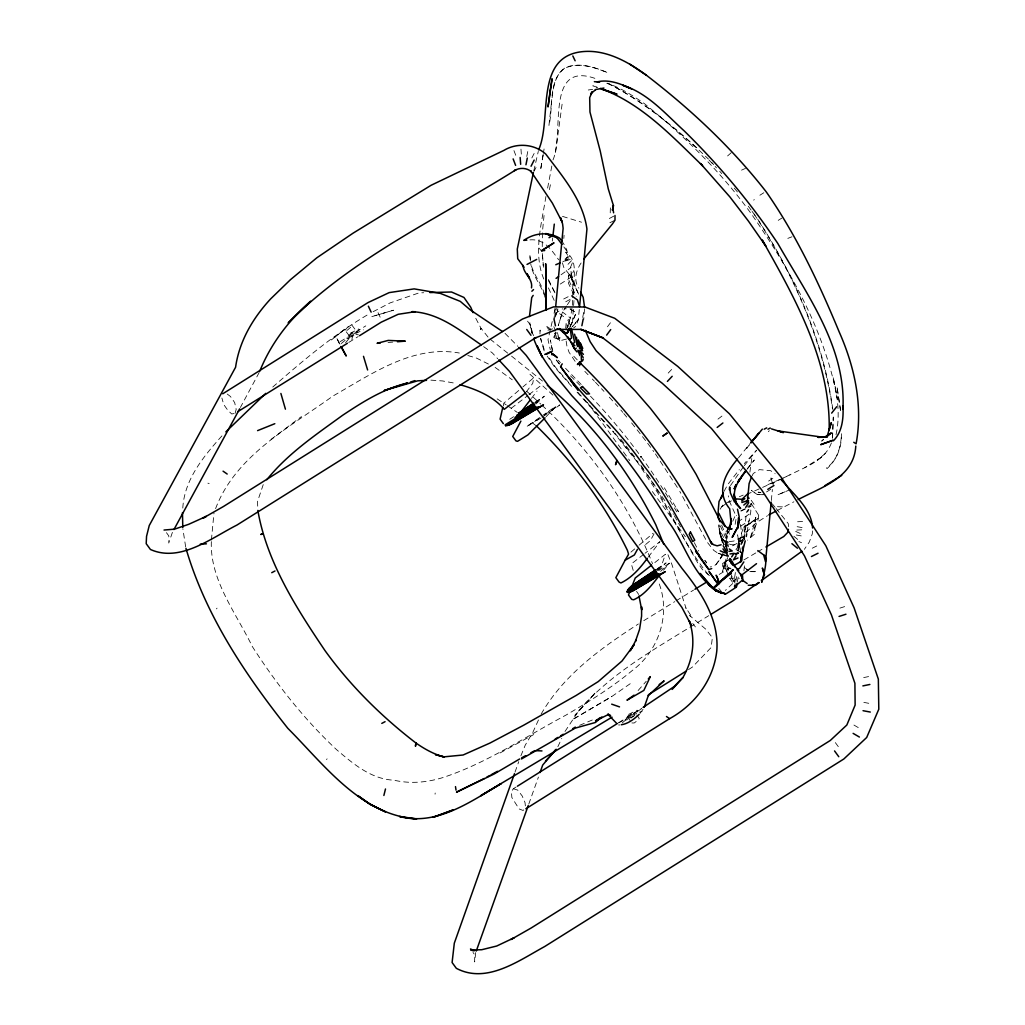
<?xml version="1.0" encoding="UTF-8"?>
<svg xmlns="http://www.w3.org/2000/svg" width="1025" height="1025" viewBox="0 0 1025 1025"><rect width="100%" height="100%" fill="white"/><g stroke="black" fill="none" stroke-linecap="round" stroke-linejoin="round"><path stroke-width="0.75" stroke-dasharray="5 3.75" d="M545.915 196.48C541.648 223.911 532.462 254.584 544.698 281.132M573.872 294.175C571.899 280.901 579.907 260.722 565.646 252.163L568.068 255.776L566.722 249.754L563.186 242.848M571.028 271.343L571.668 279.12L579.023 294.995L572.783 281.311L571.028 271.343L571.668 279.12L571.297 274.636L576.268 288.64M610.234 212.867L610.413 206.397M539.97 333.945L540.111 330.076L539.932 332.753M211.342 541.597C209.869 580.188 236.288 613.309 252.278 646.467C276.353 683.97 303.964 719.102 336.533 749.634C353.305 763.868 371.05 779.179 394.164 780.23C410.525 784.035 427.476 782.459 443.389 777.398C487.144 762.908 525.633 736.642 566.069 715.053C588.978 701.625 611.643 687.698 632.092 670.67C658.973 650.824 671.247 613.732 658.614 582.303M211.406 540.021L213.982 512.948M812.441 530.912L812.312 533.807L809.327 542.007L804.356 549.336M728.275 575.268L726.827 571.297L726.968 568.081L724.675 564.48L727.532 561.738M572.334 305.296L572.642 299.159M572.719 297.622L572.783 284.924L571.373 277.967L573.936 283.861L571.835 277.288M584.506 308.781L583.725 319.697M751.056 503.224L758.718 515.306L758.205 518.342L755.374 520.252L754.502 534.153L747.571 540.162M740.896 552.437L735.912 549.49L737.91 545.313L739.012 539.022L743.919 536.37M573.962 300.568L572.232 324.682M182.796 508.054C184.372 479.162 204.167 455.689 222.656 435.087M554.897 308.474L553.487 317.148M758.718 515.306L757.847 520.636L750.082 538.778L755.374 520.252M566.569 339.032L559.727 340.812L556.639 338.263L556.882 335.201L555.307 332.062L555.063 337.276L557.6 339.083L560.15 337.827L559.227 337.942L554.435 333.317M563.814 238.466L564.083 235.302M503.48 406.002L503.723 403.248L521.751 387.924M743.881 538.625L746.418 511.911M771.338 500.495L772.376 489.489M557.574 311.523L557.843 308.756M554.474 318.993L555.473 308.82M565.646 328.346L566.364 321.081L568.824 319.531L569.849 326.142M568.106 326.796L568.824 319.531M579.292 309.499L578.292 319.672L575.909 326.232L573.513 328.013M743.919 570.822L744.496 565.006M544.057 215.455L542.52 231.061L542.199 250.446M435.061 794.183L435.189 793.017M475.715 952.558L474.652 961.911L474.703 954.749L473.012 952.43M552.308 241.042L552.667 237.967M832.479 437.662L833.184 417.418M832.531 438.328L833.389 417.008M749.89 472.153L752.145 455.83M727.904 560.15L722.612 563.212L722.407 564.737L723.97 568.542L728.66 569.4L726.827 564.544M571.912 308.256L570.643 317.135L565.864 330.844M741.523 544.647L742.702 536.703L733.682 541.072L725.29 542.084L721.228 537.267L719.05 528.08L719.858 524.941M744.022 538.971L744.483 535.947L742.279 539.573L740.588 524.505M744.009 539.06L744.483 535.947M735.386 572.514L733.951 581.841L735.322 579.163L732.811 583.43L725.354 590.426M738.73 550.732L741.229 533.91L743.625 527.286L755.387 519.419L756.104 515.626L755.13 521.059L743.625 527.286L755.733 519.47L743.625 527.286M735.86 581.495L736.988 574.192M740.306 552.552L741.037 547.811M543.16 154.775L540.521 170.24L543.57 152.02M543.378 153.327L544.07 148.984M738.717 549.772L739.012 539.022L739.153 547.081M735.13 524.339L736.642 515.421M745.957 526.094L745.354 529.707L745.098 525.069L745.534 528.772M555.499 152.52L562.341 102.372M351.882 339.57L352.408 336.648L359.301 329.871L365.797 325.886M531.937 333.394L530.937 327.782L531.437 325.015M737.718 550.886L739.063 543.352M725.239 547.145L726.328 541.213L726.507 547.119M737.295 581.995L738.333 576.357L738.154 577.293M725.546 546.607L726.469 536.344L721.382 524.48M551.834 165.986L547.478 188.767M552.988 159.926C564.788 133.135 544.326 58.092 598.011 79.514M836.016 434.69C840.333 415.509 837.515 395.599 832.966 376.739L837.412 399.097C825.125 331.716 790.377 270.241 751.799 214.545C721.638 172.559 684.533 136.094 644.43 103.653C632.63 95.581 620.535 87.522 606.774 83.243M526.773 156.479L528.118 149.727M582.687 317.417L584.032 310.665M746.969 532.167L750.748 511.949L751.017 503.416M726.02 558.958L722.51 571.63L727.776 557.498M549.374 189.651L550.463 184.538M533.756 171.021L538.292 151.38M235.109 413.344L236.186 409.27L234.648 402.543L230.446 396.483L227.025 393.882M730.248 527.593L726.123 541.174L727.43 528.913L727.673 535.396L727.25 531.565M552.232 321.555L548.003 339.736L550.297 349.717M263.233 484.607L257.531 501.468L257.787 508.912M662.483 562.815L665.392 554.256L652.822 564.16M515.011 772.145L518.74 761.652M528.785 804.061L538.433 777.065M556.857 312.433L554.948 317.686L556.549 312.625L562.712 308.768M215.596 508.618C235.545 455.728 289.55 427.322 333.035 395.983C371.447 374.151 412.793 344.656 459.328 353.023M831.403 442.928C824.228 462.557 801.089 468.31 784.522 477.573M774.093 482.186L773.132 484.582L770.967 477.932L772.824 484.774M520.892 755.809L525.274 745.098L532.962 732.068L539.278 718.205M732.747 521.277L735.566 514.896L729.505 501.417L728.301 495.818M726.623 547.555L727.853 544.659M570.425 267.435L572.834 261.772M722.369 554.499L719.691 559.881L723.266 552.629M569.99 327.013L576.127 313.009L570.477 308.961L567.491 308.807M570.067 326.898L576.127 313.009L569.951 308.858L564.16 308.781M259.171 372.511L240.388 407.45M724.06 491.359L727.647 484.71L739.32 469.591M572.796 272.817L573.859 270.51M557.869 746.7L561.764 738.397M752.081 475.869L753.272 473.486L759.435 469.617L770.659 470.693L775.156 473.755M531.86 157.927L534.986 151.751M534.051 171.265L536.011 167.459M630.99 718.089L634.232 715.732L637.768 711.158L641.663 708.762M640.138 713.336L643.559 708.544M730.492 485.568L743.356 466.9M172.405 532.372L168.753 543.083L168.805 535.921L165.422 531.283M581.098 262.989C576.101 270.408 573.27 280.286 578.869 288.153M654.014 533.923L650.375 540.572L642.97 546.684M553.91 337.02L558.599 328.948M345.028 330.178L347.821 326.988L351.857 325.079L356.623 331.434L351.549 336.021L349.794 336.533L345.028 330.178L347.321 330.229L352.395 325.642M349.256 335.957L352.049 332.779L354.33 331.382L356.623 331.434M627.659 717.154L632.732 712.567L635.026 712.618L629.952 717.205L627.659 717.154L631.041 721.792M636.717 714.938L639.254 718.41L638.396 719.845L634.18 722.997L631.887 722.945M709.441 575.691L702.535 569.657L698.166 563.635L657.768 492.833L637.332 462.07L639.664 458.29M723.419 554.602L716.014 564.493L713.528 566.389L710.197 566.953M516.036 787.046L513.333 788.738L511.411 791.659L511.847 797.488L519.06 808.917L523.134 810.48L525.569 807.803M565.006 731.478L577.395 712.734L596.038 691.978L574.858 715.399C605.237 677.627 647.851 653.117 688.544 628.082M541.174 714.041C563.699 674.898 601.15 647.941 638.396 623.969M566.543 305.963L562.482 312.036L558.253 325.591L562.482 312.036L570.374 317.993M567.35 304.745L571.399 298.685L564.122 302.67M725.943 531.873L727.891 529.131M753.747 200.157L754.233 199.491M526.222 391.973L532.744 383.337L533.769 377.7L522.955 386.899M607.466 326.783L611.528 321.286M744.291 465.645L756.617 450.193L744.291 463.607M716.014 564.493L719.934 559.342M531.424 398.405L537.062 391.089M747.11 469.296L754.298 460.033L746.533 469.668M535.768 404.119L544.352 396.188L535.357 402.107M657.538 570.835L666.109 562.904L657.127 568.824M648.338 557.036L659.946 541.636L645.02 553.282M738.5 457.842L749.98 443.633M663.521 570.259L669.261 563.212L658.973 570.464M345.592 342.747L349.294 338.224L352.408 336.648M572.437 326.732L578.292 319.672L572.309 326.527M216.442 608.876L217.057 608.145M326.501 759.576L327.116 758.846M735.912 549.49L746.021 537.766M638.114 690.53L646.237 681.279M660.613 571.348L669.261 563.212M546.146 416.675L555.973 406.182L542.904 415.279M668.21 373.1L673.002 367.988M568.004 264.335L572.437 259.684M823.6 439.225L821.678 441.109L824.1 439.059M768.327 431.653L769.327 430.692M745.931 532.513L755.848 523.083L767.52 515.716M825.304 453.524L817.194 460.238M565.031 259.12L567.965 256.455M272.765 387.04C303.08 360.531 334.035 334.24 368.987 313.983M727.596 155.941L731.927 152.097M622.175 722.971L625.673 719.96L634.232 715.732M630.913 552.142L637.934 546.171M639.1 545.185L653.13 533.243M341.274 343.542L347.155 338.622L355.662 334.317L358.442 334.842M630.208 683.713L611.566 696.68L572.232 719.781L611.656 696.59M544.326 414.997L559.727 404.824M727.353 560.227L723.522 563.942L726.827 571.297M643.777 554.243L631.323 563.942L633.437 571.156M717.974 419.123L723.714 414.677M511.232 408.257L527.747 395.612M529.015 394.638L541.712 384.913M271.023 439.405L301.452 416.56M725.764 503.852L721.139 507.298L722.907 505.018L720.139 509.066L720.165 511.975M561.072 274.777L571.092 267.563M541.033 417.982L527.222 426.208L541.597 416.201M737.808 521.994L750.505 513.217M542.353 417.085L559.509 405.285M821.499 457.227L804.83 467.618M509.732 419.289L513.589 416.739M535.46 402.3L540.611 398.904M657.23 569.029L662.381 565.633M535.114 403.312L537.753 401.595M656.884 570.041L659.511 568.324M688.48 669.594L692.375 667.083L711.145 647.518L712.375 637.601L705.648 629.068L689.607 615.525L691.862 616.96L685.763 607.71L686.109 608.491L671.952 564.596L666.698 551.578M560.265 284.066L571.399 277.006M759.884 195.237L763.817 192.751M740.678 526.12L749.339 520.636M768.596 481.058L774.759 477.202M766.533 491.949L771.453 488.861M618.767 722.638L641.752 708.237M348.731 342.452L358.199 336.546M527.222 426.208L541.136 417.38M778.218 220.349L781.832 218.107M340.082 341.709L346.565 337.712L363.542 329.832M618.536 722.971L636.704 713.195M643.777 620.663L674.732 601.662M676.077 600.829L693.566 590.092M689.902 627.262L708.736 615.692M719.191 574.436L730.184 567.978M743.932 559.906L756.296 552.642M757.667 551.834L764.535 547.798M725.943 503.288L729.8 501.084M738.82 541.879L744.829 538.458M747.584 506.517L750.774 504.71M740.78 510.963L744.47 508.925M742.548 542.904L738.769 544.967L730.915 544.659L724.701 542.097L721.228 537.267L725.29 542.084L728.929 542.34L723.881 540.252L720.024 534.602L721.485 537.728L719.05 528.08L720.024 535.768L724.06 544.377L722.177 542.225L721.152 538.253L724.06 544.377L722.177 542.225L724.124 544.531M500.033 752.965L533.717 734.566M609.35 218.517L615 215.455M566.287 258.287L569.516 256.532M732.529 545.812L742.113 540.675M728.583 502.352L731.402 500.853M777.091 510.578L793.875 501.814M373.126 311.702L390.141 302.887L419.058 292.868L423.697 292.74M350.204 333.279L358.712 328.974L359.301 329.871L347.68 335.764L346.565 337.712L347.155 338.622L349.294 338.224M563.699 298.98L569.951 295.828M609.901 222.72L613.719 220.811M812.261 548.208L818.834 544.928M628.556 714.399L637.114 710.171L637.768 711.158L626.07 716.936L625.019 718.973L625.673 719.96L627.851 719.64M741.203 511.001L750.825 506.337L746.328 507.683M783.138 478.227L747.686 494.024M741.549 170.137L745.508 168.382M780.345 479.226L765.572 485.671M781.729 478.624L790.057 474.972M739.32 496.766L743.189 495.088M562.853 261.708L569.938 258.672L565.121 259.568M579.625 725.316L593.962 719.307M790.788 489.399L777.629 494.896L788.11 490.514M787.815 238.389L791.992 236.775M639.421 712.234L642.137 711.286M565.48 261.003L571.847 258.941M839.872 608.132L846.778 605.916M552.718 328.846L547.286 330.37L548.362 330.037M863.691 677.589L870.699 676.141M233.982 413.549L231.74 413.972L227.96 410.487L223.745 404.555L221.887 398.02M588.286 89.995L592.655 89.342M529.925 239.876C544.429 238.646 551.36 249.857 558.689 259.812M388.039 342.465L392.742 342.107M797.591 521.763L804.945 521.379M796.784 530.079L804.125 529.694M618.536 724.957L619.856 724.97M730.031 578.164L739.358 578.267M762.933 494.691L757.129 494.614L751.274 490.27L756.924 494.332L764.381 494.716M749.826 571.63L757.078 571.719L751.107 571.412M556.011 338.34L558.446 338.429M777.462 506.696L783.984 506.965M760.973 492.423L758.09 492.218L760.819 492.487M430.923 380.134L442.582 380.954L455.638 383.35M797.155 526.683L804.42 528.042M796.335 534.999L803.6 536.344M863.844 702.394L871.122 703.739M723.919 565.621L725.444 565.915M725.226 555.345L718.166 553.321L713.848 550.463L707.314 542.327L679.806 491.398M728.058 555.973L718.166 553.321L724.675 555.358M467.836 355.521L476.343 358.02L488.412 364.042M207.908 483.172L209.164 483.544M562.482 216.377L581.534 222.22M513.333 788.738L517.715 790.108L522.173 795.925L525.018 802.588L525.428 806.496M597.383 87.368L592.847 85.792L597.088 87.304M556.639 338.263L557.446 338.57L554.397 337.84L551.783 334.714M795.669 531.411L802.344 534.409M798.859 541.52L801.524 542.712M607.389 83.153C640.446 99.72 669.53 123.346 696.769 148.1M608.017 83.371C641.471 100.181 670.875 124.14 698.409 149.278M728.467 567.491L731.222 569.054M853.94 725.059L860.206 728.724M546.748 326.411L554.089 331.254M497.151 398.866L506.235 404.926M507.401 405.695L517.343 412.434M748.481 570.528L743.958 567.286L748.647 570.758M505.018 333.343L517.881 346.36M483.646 346.642L492.295 352.869L497.702 358.712M495.113 367.386L512.244 379.801M563.583 316.623L557.715 312.279L556.537 308.461M547.094 327.654L549.541 329.537M511.565 356.123L542.481 381.069M533.128 423.428L536.818 426.285M728.66 569.4L726.968 568.081L728.365 570.899M490.104 339.121L507.849 353.241M793.837 536.28L798.283 539.906M526.799 391.345L540.828 404.119M640.779 465.119L645.904 472.256M529.951 374.227L552.923 395.099M541.982 405.234C589.721 449.283 628.492 503.275 652.541 563.737M708.326 574.628C680.792 541.533 666.967 498.714 639.792 464.966M699.063 150.201L708.442 159.093M581.201 384.477L563.532 366.258M570.502 375.868L579.971 385.349M592.322 379.058L594.436 381.223M595.487 382.312L603.981 391.371M584.839 371.383L588.081 374.727M573.769 356.252L577.318 359.929M590.49 396.239C623.853 431.012 652.771 470.001 676.692 511.821M711.645 162.398L713.733 164.602M709.121 160.105L716.513 167.895M577.062 392.178L613.732 432.55L637.332 462.07M578.023 392.46L613.757 431.871M571.63 386.348L555.025 367.655L547.171 356.111M718.82 588.517L720.921 590.81M609.311 397.2L617.819 406.515M719.678 171.239L721.779 173.622M538.907 247.999L542.353 251.919L543.199 265.77M568.773 382.556L555.845 367.706L547.658 355.611M558.343 360.262L560.419 362.658M620.842 410.026L622.803 412.37M623.789 413.549L626.723 417.072M631.631 422.941L645.865 440.929M772.235 503.839L775.131 507.337M776.104 508.502L788.238 523.583L788.699 526.671M734.233 188.075L739.307 194.225M559.688 364.106L555.243 358.583L559.022 363.747M488.028 337.058L480.866 328.064L474.255 315.392M614.782 433.024L638.037 462.339M705.021 560.483L706.648 562.52M620.894 439.213L630.695 451.782M631.669 453.037L634.616 456.804M704.713 560.521L706.571 562.93M692.733 623.495L695.398 626.941M562.418 262.848L563.788 267.423L570.887 276.494L569.592 274.354L574.179 284.092M647.672 443.312L653.707 451.551M748.327 206.217L751.158 210.099M752.107 211.393L756.822 217.838M587.312 402.479L629.747 460.584M652.374 491.577L685.379 536.767M527.555 321.171L531.783 326.962M835.349 742.613L839.577 748.404M729.608 578.202L733.874 584.058M563.84 246.922L567.555 252.112M751.184 500.251L754.131 504.415L754.784 508.221M754.118 214.135C792.735 272.509 822.498 338.698 832.415 408.334M647.633 474.729L665.007 500.917M655.423 453.921L679.037 490.027M636.576 591.374L638.716 594.513M757.693 219.158C794.887 276.507 823.639 341.376 832.812 409.475M575.115 361.325L569.042 352.203L566.953 346.296L565.621 337.584M668.39 506.299L673.463 514.358M664.367 487.798L678.473 511.757L676.462 508.323M548.426 287.897L554.32 300.645M554.973 292.855L548.119 280.056M674.258 515.742L680.574 526.85M694.297 542.686L698.755 551.04M339.954 344.118L336.469 337.494L339.365 343.823M548.465 279.505L555.076 292.907M731.171 576.537L736.065 586.403M569.592 274.354L572.193 279.607M729.967 572.206L735.194 583.417M378.046 312.638L380.826 318.596M573.808 294.508L568.465 283.336L568.696 274.918L569.042 280.76L576.204 296.289M553.82 326.706L555.691 330.908M727.827 530.438L729.454 534.166M513.948 150.598L516.421 157.056M544.16 350.87L540.431 338.301M569.426 323.144L570.848 326.949M552.244 350.166L550.335 340.018L552.475 350.025M545.069 297.468C541.815 285.629 532.577 276.238 530.771 263.925M558.42 337.212L559.727 340.812M544.16 349.397L540.7 338.288M544.531 294.483C541.648 282.926 532.436 274.021 530.643 262.08M726.43 545.787C725.354 537.984 719.255 531.962 718.217 524.249M557.421 332.587L558.446 336.431M720.357 525.966L727.007 540.726L728.724 547.401M554.73 310.472L556.28 317.519M185.653 546.85L182.924 529.207M530.937 327.782L533.82 335.816L530.988 330.755L529.374 319.441M566.966 324.682L567.389 327.68M722.612 563.212L723.163 567.197M840.577 410.128L836.964 386.592L840.449 410.448M530.463 260.517L529.758 254.264L530.232 259.812M543.519 267.243L542.276 253.303M520.969 149.15L521.482 155.992M841.474 433.729C841.845 446.938 836.925 459.777 827.008 468.617L826.534 467.887C837.617 460.225 840.987 446.477 841.474 433.729M551.412 103.102L548.939 125.537C553.628 106.664 547.581 80.514 565.352 67.586C579.266 61.974 594.667 67.163 607.748 72.749C594.039 67.176 577.716 61.398 563.596 68.893C553.398 77.016 553.103 91.251 551.412 103.102M480.84 328.346L480.712 329.512L480.84 328.346M749.134 445.081L746.559 448.54L749.275 445.004M641.125 456.458L640.458 457.048L641.125 456.458M342.081 331.331L331.447 339.916L344.592 329.448L342.081 331.331M393.408 310.242L371.588 316.712L393.408 310.242M722.497 541.226L719.383 532.206L722.497 541.226M739.153 543.57L737.59 534.858L739.422 545.377L739.153 543.57"/><path stroke-width="1.5" d="M615 215.455L615 220.17L612.476 223.886L583.738 259.107M529.451 316.546L531.719 297.596L533.192 295.392M812.569 528.016C811.428 508.08 793.017 494.14 781.229 479.572L783.254 481.596M584.583 307.385L583.199 297.34L580.611 292.099M182.476 512.615L182.796 527.708M555.755 305.911L563.122 228.357L562.597 223.924L560.56 217.748L562.033 221.746L552.36 203.078L530.54 170.739L531.398 171.79C526.85 167.639 519.521 167.357 514.409 170.624L515.934 169.778C438.7 218.402 353.1 257.275 288.204 322.913L310.639 301.222C288.653 320.364 270.677 344.067 259.773 371.191M741.793 560.624L743.138 546.479M747.456 500.905L749.096 483.621L751.492 477.061M771.184 502.071L765.521 561.79L763.651 554.935L757.795 550.592M764.548 574.679L762.369 568.017L764.24 574.871C755.976 598.805 771.21 557.715 763.651 554.935M552.847 236.429L554.294 224.116M729.352 489.694L729.672 486.926L730.402 493.012L734.477 501.942M734.733 585.224L734.541 586.761L741.639 580.791M746.277 536.498L746.623 533.794M718.243 510.245L719.012 501.494L723.33 493.678M740.601 561.649L741.972 552.577M740.46 562.366L741.882 553.052M579.586 365.758L580.176 362.209L577.382 364.541L582.7 360.646L583.251 359.07M533.589 338.327C541.354 360.3 557.472 377.777 571.809 395.663C608.722 434.357 641.791 476.766 669.184 522.724C686.186 545.044 695.578 585.813 725.995 593.872L736.322 587.171L737.026 583.404M736.322 587.171L736.501 586.223M525.953 164.794L527.298 158.042M581.867 325.732L583.225 318.98M788.43 529.361L787.853 532.257L783.779 536.511L765.906 546.991M533.397 172.533L517.292 249.062L517.715 258.697L524.057 267.23M718.23 511.244L717.948 516.741M502.737 407.591L500.097 419.148L503.326 423.607M538.637 149.868C552.065 119.477 534.589 59.322 579.368 52.044C603.93 48.201 627.274 61.154 646.429 75.273C690.786 109.316 731.965 147.843 766.367 192.034C796.553 235.468 819.077 283.425 839.283 332.151C854.709 366.963 863.127 405.874 856.093 443.812L853.748 442.275M383.875 795.477L385.49 788.981M855.785 446.067C854.03 477.714 821.217 487.183 798.116 499.611M742.138 553.167L745.239 540.854M644.264 707.173L648.543 694.912L648.287 695.565L664.098 680.869L659.139 684.61M514.486 773.657L454.306 943.192L452.102 962.526L456.33 968.317C486.567 984.333 518.548 960.784 544.698 946.523L843.818 759L866.689 737.488L878.797 709.223L878.348 679.114L854.094 607.825L825.83 545.787L781.114 477.189L729.428 413.792L677.781 366.425L614.718 318.288L584.929 307L553.462 306.898L522.494 319.031L223.373 506.555L203.181 518.061L206.23 516.382L188.703 524.3L174.558 529.156L164.026 530.04M476.253 951.059L528.247 805.56M540.034 772.555L542.712 765.06L555.486 750.005M630.17 590.746L628.479 594.974L631.733 599.394L633.693 599.766C644.84 594.731 652.22 584.545 659.536 575.204M632.412 585.096L635.231 578.023L651.567 565.147M734.387 488.848L735.988 484.928L734.233 488.592M637.486 549.31L634.36 554.961L625.109 560.239L615.858 577.652L619.062 582.059L620.907 582.956C632.028 577.6 640.164 568.055 647.339 558.292M734.438 488.643L735.988 484.928M682.74 677.82C692.913 660.369 695.911 640.407 689.364 621.15L691.427 625.532L681.907 607.441L509.617 371.537L498.791 359.877M559.407 328.525L566.312 333.381L567.543 332.613L569.387 328.41M567.543 332.613L569.439 328.32M630.926 591.873L665.263 571.63L633.36 590.605L627.403 592.412L627.646 589.964L631.502 586.018L655.833 569.669M723.407 492.769L720.793 498.458L723.394 493.589M531.053 166.242L534.166 160.067M520.892 421.096L512.731 436.471L515.959 440.878L517.51 441.352L527.926 434.882L545.057 417.841M173.93 529.566L239.632 408.86M625.109 560.239L628.581 554.128L627.377 550.284C604.84 504.069 573.488 462.237 536.818 426.285M574 385.118L560.598 366.604L562.225 363.862M737.564 482.314L739.947 478.419M736.053 555.768L733.49 559.829L737.987 557.959M745.7 507.413L748.75 502.647M634.039 644.815L630.17 650.811L635.948 640.279L635.526 641.099L639.574 629.337L641.599 616.038L641.586 606.774L641.688 609.824L639.011 596.05M727.66 529.22L730.248 525.236L729.749 527.132L731.286 518.56L731.184 524.557L729.697 508.682M633.719 645.225L622.047 660.971L598.228 681.599L576.191 695.424L523.698 725.2L490.065 743.01L463.108 755.002L444.107 756.834L435.51 754.656L444.171 757.014C433.934 754.298 424.593 749.057 415.958 743.022C381.607 716.616 350.319 685.725 324.938 650.516C296.212 607.876 266.743 561.943 257.839 510.399M743.83 561.943L739.627 568.222L737.154 569.772L741.178 575.268L742.92 581.329L742.408 574.5L756.514 563.673M747.225 511.642L748.545 509.694M731.619 556.959L734.131 553.295L729.992 553.961M746.213 470.449L737.692 482.506L740.857 477.958C736.514 483.992 733.067 491.193 734.771 498.816L741.139 499.252M606.659 335.098L610.708 329.589M750.864 442.774L758.846 433.229L750.928 442.493M740.883 477.163L745.598 470.911M520.175 413.062L530.489 399.635M751.094 442.646L762.357 429.116M831.659 413.113L836.707 406.72M737.539 459.033C725.188 473.64 715.937 490.924 729.082 508.054M833.389 440.814C842.447 431.692 843.626 417.931 842.934 405.708L842.909 409.385C846.381 347.68 806.918 294.649 777.898 243.617C750.71 202.873 719.153 165.204 684.213 130.905C665.43 113.865 647.967 93.237 622.944 85.318L630.132 88.381M716.821 582.431L709.057 571.514L718.205 584.417L720.818 581.457L714.809 587.287M566.312 333.381L570.31 328.82M648.274 678.96L650.311 676.641L643.854 690.414L626.98 700.19L634.039 695.155M718.205 584.417L720.818 581.457M266.808 479.738C287.666 453.665 315.7 434.882 342.452 415.407C362.645 401.967 383.491 388.744 407.361 383.055M545.492 761.114L556.152 749.262M672.157 689.415L682.701 677.871M667.403 381.403L672.182 376.29M715.962 586.582L719.486 582.905M682.65 677.743L674.066 686.635L643.098 707.391M639.139 714.361C634.193 719.063 628.235 723.752 621.329 724.752M225.846 431.871L265.77 393.357M531.86 291.241L533.538 289.588M825.509 437.342L827.431 435.458L831.262 422.672L829.187 429.847C830.506 360.979 795.067 298.224 762.228 240.017L765.79 246.09L748.455 221.144L729.826 196.851L700.498 163.539L702.599 165.794C672.323 136.568 641.752 103.653 601.316 88.829M741.741 499.521L748.66 492.923M576.255 348.141L574.91 349.397L576.934 351.921M720.178 582.008L733.247 569.733L716.437 584.955M601.854 716.949L595.41 722.484L575.23 728.122L521.494 758.961M826.509 436.996L831.339 432.896L824.497 437.227L827.226 436.881L818.04 437.368M595.512 89.777L590.669 93.877L592.335 91.648L589.683 97.618L589.964 112.007L600.214 150.957L608.261 188.831L613.424 205.589L612.54 210.189L612.835 208.024L613.616 212.816M743.804 505.056L748.66 500.956M712.26 587.966L700.088 573.411L712.9 587.991L731.453 572.808L718.256 583.225M802.011 551.232L761.267 580.675M717.167 427.438L722.894 422.992M727.891 529.131L730.172 527.375L727.814 528.708L732.093 528.887L728.262 528.464L724.496 525.633L719.717 519.97L696.103 474.293L684.444 454.985L668.3 431.371L650.516 408.527L635.192 390.897L596.217 350.883L590.144 341.671L585.339 330.357M741.69 500.994L744.842 498.624M525.389 393.126L504.249 409.347C493.281 396.329 476.279 389.321 460.071 384.708M556.062 278.39L558.574 276.583M758.692 582.507L732.965 600.829L711.427 614.039M525.851 808.789L669.62 718.653C695.014 704.636 713.554 679.959 716.808 650.837C719.204 619.177 701.023 592.207 682.176 568.644L526.171 355.342L518.919 347.488M552.488 350.986L544.749 354.432M600.355 717.603L595.487 720.921L608.683 714.361L607.915 714.31L616.384 723.112M518.74 413.344L532.898 404.004M631.502 586.018L655.949 569.874M518.663 413.101L534.076 402.953M516.715 415.317L533.807 404.17M629.273 588.043L655.577 570.887M685.892 671.272L648.799 694.502M514.973 417.418L534.473 404.952M627.646 589.964L656.231 571.668M541.61 250.689L553.795 242.976L541.61 250.689L544.711 250.548M222.745 393.792L368.001 302.593L389.192 292.612L414.177 288.883L440.327 293.381L460.251 301.363L470.27 309.883L502.519 331.536M572.27 344.003L574.73 342.452L571.335 328.218M767.789 489.373L773.939 485.517M626.916 591.579L656.448 573.052L658.934 574.32L661.599 573.539M733.99 565.428L741.511 561.226M759.294 582.61L755.476 584.993L752.619 584.762M517.394 786.201L617.422 723.483M237.813 411.666L347.373 343.298M359.544 335.7L381.185 322.196L398.187 314.291L415.317 311.664M505.632 425.695L535.447 407.386L539.842 406.81L543.493 404.901L511.59 423.876L505.632 425.695L505.146 424.85L534.691 406.336L535.447 407.386M627.403 592.412L657.217 574.115M694.912 589.273L707.032 581.828M519.675 758.961L494.101 774.016L456.497 792.158L484.274 778.5M824.689 485.773L841.73 475.382M507.08 425.683L537.164 407.591M628.85 592.399L658.934 574.32M509.156 425.144L539.842 406.81M555.204 739.012L557.895 737.423M560.572 735.835L563.25 734.259M572.642 728.698L575.32 727.109M549.016 237.71L551.975 235.981M491.077 774.798L497.445 771.287M521.687 757.821L525.62 755.668M530.86 752.773L534.794 750.62M486.99 777.014L489.719 775.541M764.189 429.206L766.687 427.873M546.338 354.343L550.809 351.959M271.74 572.693L274.995 570.989M381.8 723.394L385.054 721.69M768.814 514.896L775.707 511.296M527.017 264.424L536.69 259.415M767.968 429.206L770.249 428.027M612.053 717.154L480.661 795.784L501.199 783.587C470.706 801.537 436.906 826.188 399.571 816.528L416.688 818.911C360.659 815.195 324.169 764.663 287.871 728.365C245.065 674.399 205.333 614.974 185.948 548.298M811.441 556.524L818.027 553.244M736.014 554.23L738.423 553.039L735.002 553.769M555.768 264.745L560.022 262.925M257.582 430.628L274.815 423.697M698.614 555.909L708.839 569.58L711.722 568.567M741.857 502.506L748.199 500.405M410.384 382.082L414.907 380.621M407.63 382.94L384.221 390.461L417.662 380.839L426.502 380.365M839.052 616.435L845.958 614.218M721.139 544.788L717.141 545.838L713.438 544.685L710.351 541.431L711.798 544.057C678.742 476.036 633.271 415.048 579.368 362.132M712.9 587.991L713.733 587.786M597.165 81.898C608.837 79.002 621.188 83.896 631.567 88.996M862.871 685.904L869.892 684.457M595.358 89.585L603.956 88.047M729.044 551.424L732.209 550.963L729.288 548.964M526.85 240.132L523.775 240.388C534.422 232.854 548.311 231.419 559.676 238.184L562.315 241.682M380.198 343.067L377.072 343.311L388.232 340.415L405.272 341.146L397.444 341.748M200.298 544.134L206.435 543.827M429.872 292.573L451.5 291.997L463.941 297.442L470.706 307.18L473.076 312.651M823.165 437.265L778.001 430.923L783.408 432.588L771.415 428.86M818.36 437.355L822.96 437.265M414.228 311.664L412.063 311.664C439.059 312.907 459.917 330.383 481.173 344.861M752.888 584.762L755.784 584.801M748.25 585.237L755.502 585.326M536.229 750.672L541.969 750.928M594.372 81.667L599.638 82.102M863.037 710.697L870.302 712.055M725.982 555.653L728.301 556.139L722.958 548.887M473.383 950.79L470.757 950.034L481.724 949.727L496.715 946.024L514.025 937.824L510.988 939.502L531.168 927.997L830.288 740.473L846.829 725.034L855.132 705.072L854.901 683.265L831.416 614.859L804.446 555.819L761.421 489.527L711.427 428.45L662.291 383.299L602.495 337.661L580.727 329.358L603.469 338.083L580.97 329.409L556.742 329.397L557.638 329.076L534.512 338.276L536.024 337.558L236.903 525.082C211.137 538.099 180.259 562.802 150.432 549.477L146.203 543.686L146.549 536.331L149.253 525.518L235.583 367.257C239.261 341.133 252.932 318.006 270.651 298.89L290.382 279.748L316.789 257.826L352.997 233.213L431.064 185.294L503.916 150.393C516.831 142.513 534.435 143.884 545.723 154.045C562.687 176.595 583.007 200.144 586.941 229.036L579.586 306.59L577.408 299.928L571.758 295.879M601.701 89.226L617.012 94.185L600.407 88.419M611.694 704.162L619.523 706.891M561.982 244.322L556.844 237.672L545.774 233.508L551.143 236.275M607.915 714.31L610.605 715.412M720.216 550.822L724.688 552.744M470.475 948.958L474.575 950.739M853.12 733.375L859.386 737.039M555.255 236.724L556.844 237.672M747.379 497.112L749.121 498.24M629.875 64.191L646.429 75.273M666.468 716.513L669.62 718.653M223.066 471.167L227.191 474.037M742.677 580.368L747.161 583.545M791.915 543.686L797.463 548.221M547.273 385.221C592.86 423.21 629.427 471.782 655.808 524.787L663.777 544.339M559.381 328.974L565.082 334.163L569.093 339.659L571.553 338.109L570.284 329.127M567.927 336.879L570.835 342.017L574.897 345.72M563.186 331.639L565.377 333.625L563.135 331.562M738.794 570.592L728.839 559.919M731.312 559.893L729.877 558.484L730.825 562.892L733.234 565.454M735.912 503.762L740.652 508.579L734.989 501.174L736.706 504.095L734.015 494.14L734.835 500.572M580.124 350.909L583.417 354.368M531.501 287.91C533.077 278.454 523.442 274.008 523.083 265.411M695.706 551.219L699.306 555.922L695.552 551.014M560.598 366.604C585.993 401.505 619.6 429.577 643.687 465.619C669.581 497.663 684.636 536.523 708.839 569.58M526.735 329.486L530.963 335.278M834.542 750.928L838.77 756.719M576.063 387.553L569.362 378.007L578.023 390.423M578.946 350.781L583.187 357.507M572.591 345.515L574.91 349.397L570.835 342.017M723.189 545.748L727.404 552.911M529.22 277.608L527.004 273.79L529.528 278.198M725.341 526.389L718.871 513.371M340.889 346.527L346.232 356.008L341.351 346.757M731.952 561.072L735.13 566.979M579.702 361.889L580.816 364.08M572.834 55.965L575.127 60.782M718.153 517.907L720.011 521.815M582.777 348.385L580.201 342.85L582.546 350.832M368.372 306.193L371.14 312.151M513.128 158.901L515.613 165.371M577.857 350.14L579.83 355.547M726.546 547.709L727.519 550.63M363.491 356.328L367.616 369.961M581.38 350.473L578.331 339.967L579.612 348.846M280.888 393.459L285.424 409.167M742.023 577.882L741.049 574.167L742.113 578.6M574.577 334.214L577.69 346.514L576.447 337.225M737.5 509.207L739.14 516.51L738.205 526.222L737.616 528.477L738.679 518.407L738.205 526.222L732.286 537.202L738.205 526.222L738.999 520.687L738.397 517.971M553.91 318.788L555.473 325.822M455.484 786.611L456.023 790.121M744.547 530.028L744.701 531.924M520.149 157.466L520.662 164.308M581.278 356.393L581.47 360.838M415.868 742.958L415.471 746.277L415.958 743.022M551.668 353.189L552.129 354.701L551.668 353.189M550.271 90.213L548.029 106.959L552.065 78.771L550.271 90.213M613.424 205.589L612.54 210.189L613.424 205.589M617.127 461.058L615.538 464.722L616.781 460.353L617.127 461.058M690.453 532.039L689.172 534.397L692.721 541.507L694.771 540.252L690.453 532.039M667.006 433.127L663.021 435.933L667.006 433.127M582.469 386.502L580.457 387.809L586.62 393.984L589.516 393.831L582.469 386.502M832.851 440.327L820.846 444.607L832.851 440.327M452.807 810.058L433.152 817.309L452.807 810.058M263.092 533.717L260.786 534.473L263.13 533.846M718.845 582.097L717.551 581.213L718.845 582.097M725.29 593.885L715.822 590.707L708.377 584.455L715.822 590.707L722.01 593.373L713.144 588.593L715.822 590.707L725.29 593.885M385.426 811.838L370.345 804.522L357.763 795.579L369.615 803.933L385.426 811.838M555.281 355.867L552.77 353.958L557.293 357.661L555.281 355.867M542.161 356.879L537.267 346.219L542.161 356.879M717.397 577.818L716.168 575.192L718.551 580.932L717.397 577.818M546.197 300.94L545.672 263.745L546.274 310.332L546.197 300.94"/></g></svg>
